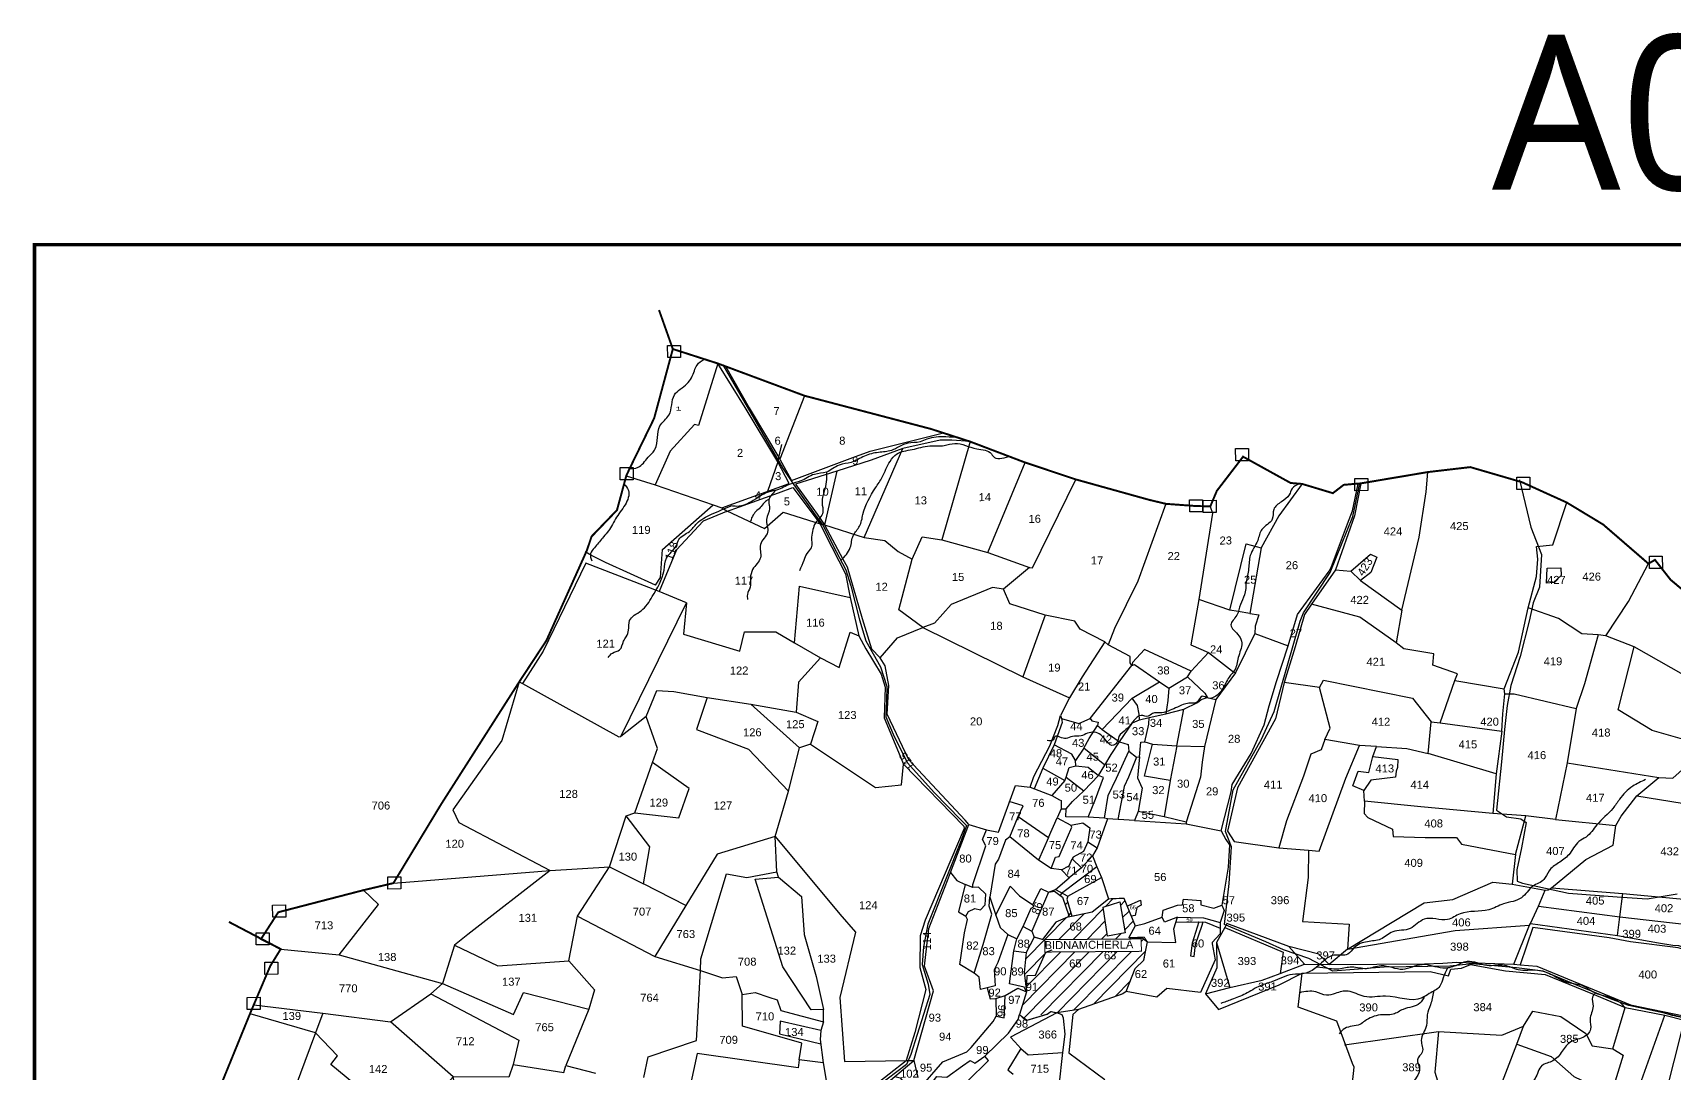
# Model space of a CAD drawing. Header units: inches. Extents: x 183472 to 190380, y 1608658 to 1615701.
# Drawn here: x 183472 to 186822, y 1613576 to 1615701 of the extents above; entities that cross this region are included whole.
import ezdxf
from ezdxf.enums import TextEntityAlignment as Align

# ---------------------------------------------------------------- set-up
doc = ezdxf.new("R2010")
doc.units = ezdxf.units.IN
doc.header["$LTSCALE"] = 15
doc.header["$MEASUREMENT"] = 0
for name, color, linetype in [('BOUNDRY', 5, 'Continuous'), ('CADAS', 1, 'Continuous'), ('PLOT', 7, 'Continuous'), ('PLOT NO', 7, 'Continuous'), ('ROADS', 1, 'Continuous'), ('STREAM', 4, 'Continuous'), ('VILLAGE BOUNDARY', 5, 'Continuous'), ('VILLAGE BOUNDRY STONE', 1, 'Continuous')]:
    doc.layers.add(name, color=color, linetype=linetype)
doc.styles.get("Standard").update_dxf_attribs({"font": 'arial.ttf'})
doc.styles.add('TMS', font='trebuc.ttf')
doc.dimstyles.get("Standard").update_dxf_attribs({"dimtxt": 0.18, "dimasz": 0.18, "dimexe": 0.18, "dimexo": 0.0625, "dimgap": 0.09, "dimtad": 0, "dimtih": 1, "dimtoh": 1, "dimdec": 4, "dimzin": 0, "dimdsep": 46, "dimtxsty": 'Standard', "dimcen": 0.09, "dimadec": 0, "dimazin": 0, "dimtfac": 1, "dimtdec": 4, "dimtofl": 0, "dimtmove": 0, "dimatfit": 3, "dimfxl": 1, "dimtolj": 1, "dimtzin": 0, "dimarcsym": 0})

msp = doc.modelspace()

# ---------------------------------------------------------------- hatches: boundary and pattern name
at = {"layer": 'PLOT'}
h = msp.add_hatch(dxfattribs=at)
h.set_pattern_fill('ANSI31', color=30, scale=163.319966, angle=0.441)
h.set_pattern_definition([(45.441, (185479.772, 1609106.315), (-14.54626, 14.32405), [])])
h.paths.add_polyline_path([(185721.7, 1613790.4), (185739.6, 1613807.5), (185746.7, 1613844.8), (185735.5, 1613853.3), (185708.9, 1613853.3), (185721.8, 1613877.5), (185698.6, 1613933.9), (185667.5, 1613932.6), (185633.9, 1613905.6), (185592.6, 1613897), (185582.4, 1613931.7), (185584.3, 1613937.6), (185559, 1613951.3), (185544.5, 1613946.3), (185557.2, 1613947.8), (185573.2, 1613936), (185586.2, 1613898.3), (185583.3, 1613894.9), (185559.6, 1613885), (185532.9, 1613849.3), (185515.7, 1613854.1), (185499.3, 1613822.7), (185495.2, 1613782), (185500, 1613742.3), (185501, 1613775.7), (185518.3, 1613776.9), (185539.7, 1613823.6), (185540.4, 1613823.8), (185537.6, 1613823.8), (185537.4, 1613849.1), (185734.2, 1613850.6), (185734.4, 1613825.3), (185540.4, 1613823.8), (185539.7, 1613823.6), (185518.3, 1613776.9), (185501, 1613775.7), (185500, 1613742.3), (185485.5, 1613696.1), (185496.7, 1613685.5), (185501.1, 1613684.7), (185536, 1613698.1), (185540, 1613696.5), (185541.8, 1613697), (185549.4, 1613702.4), (185561.5, 1613699.9), (185606.1, 1613706.8), (185696.4, 1613738.4), (185703.1, 1613743.1)])
h.paths.add_polyline_path([(185665.3, 1613856.5), (185656.6, 1613915.2), (185690.7, 1613926.4), (185701.4, 1613862.9)], flags=16)

# ---------------------------------------------------------------- linework, layer by layer
at = {"layer": 'BOUNDRY', "const_width": 4}
for points in [[(183808, 1613435.8), (183914.9, 1613697.8), (183922.5, 1613716), (183956.3, 1613795.4), (183977.6, 1613829.9), (183871.9, 1613885.3), (183977.6, 1613829.9), (183937.4, 1613850.4), (183972.7, 1613905.1), (184146.3, 1613950.1), (184207.6, 1613964.5), (184305.3, 1614126), (184464.4, 1614375.4), (184520, 1614459.9), (184602.5, 1614643.7), (184612.1, 1614672.2), (184664, 1614726.1), (184683, 1614796.2), (184689.5, 1614810.3), (184739.9, 1614913.7), (184778, 1615055), (184749.8, 1615134.6)], [(184778, 1615055), (184869.8, 1615025.5), (185046.6, 1614959.7), (185304.6, 1614891.9), (185385.1, 1614865.9), (185497.1, 1614823.3), (185600.8, 1614788.7), (185750.2, 1614747.1), (185784.6, 1614738.9), (185842.3, 1614734.7), (185875, 1614733.5), (185888.5, 1614765.5), (185942, 1614835.2), (186039.1, 1614781.5), (186062.9, 1614779.5), (186125.3, 1614760.7), (186147.4, 1614777.7), (186182.3, 1614780.7), (186319.4, 1614803.8), (186405.8, 1614813.9), (186511.3, 1614783.1), (186602.9, 1614741.5), (186677, 1614696.7), (186769.4, 1614616.8), (186782.8, 1614624.5), (186814.6, 1614584), (186844.2, 1614559.1)]]:
    msp.add_lwpolyline(points, dxfattribs=at)
at = {"layer": 'PLOT'}
for points in [[(184869.8, 1615025.5), (184830.7, 1614898.9), (184822.5, 1614901.2), (184772.5, 1614846.2), (184741.8, 1614777.4)], [(184877.7, 1614730.9), (185015.6, 1614780.7), (184992.4, 1614824.8), (184925.8, 1614935.9), (184869.8, 1615025.5)], [(184885.5, 1615019.7), (184933.9, 1614935), (184996.1, 1614830.3)], [(185046.6, 1614959.7), (184996.1, 1614830.3), (185020, 1614786.5), (185145.1, 1614833.3), (185180.6, 1614846.4), (185328, 1614883.4)], [(185385.1, 1614865.9), (185347.3, 1614868.9), (185323.4, 1614868.9), (185247.5, 1614852), (185183, 1614828.4), (185113, 1614805.5), (185028.1, 1614778.8), (185072.6, 1614718), (185087.8, 1614696.2), (185125.1, 1614625.9), (185133.7, 1614610.5), (185164.5, 1614505), (185183.4, 1614443.2), (185201.5, 1614424.4), (185236.7, 1614465.6), (185288.6, 1614486.2), (185492.6, 1614385.8), (185587.4, 1614342.5), (185569.5, 1614306.6), (185571.2, 1614300.6), (185606.8, 1614290.1), (185629.8, 1614300.7), (185714.7, 1614409), (185711.6, 1614414), (185711.3, 1614426.9), (185666.8, 1614450.9), (185660, 1614456.9), (185613.3, 1614385.4), (185587.4, 1614342.5)], [(185385.1, 1614865.9), (185327.3, 1614665.6)], [(184992.4, 1614824.8), (184971.5, 1614763.9)], [(185168.5, 1614670), (185247.5, 1614852)], [(185421.3, 1614639.4), (185497.1, 1614823.3)], [(184683, 1614796.2), (184741.8, 1614777.4), (184860.1, 1614736.6), (184877.7, 1614730.9), (184888, 1614724.8), (184965, 1614688.8), (185003.2, 1614722.2), (185078.5, 1614697.9), (185087.8, 1614696.2), (185168.5, 1614670), (185210.5, 1614663.8), (185237.9, 1614641.5), (185266.2, 1614625.9), (185287.1, 1614671.6), (185327.3, 1614665.6), (185421.3, 1614639.4), (185506.2, 1614609.2), (185511.9, 1614608.5), (185600.8, 1614788.7)], [(185113, 1614805.5), (185087.8, 1614696.2)], [(186182, 1614582.1), (186266.4, 1614522.1), (186301.4, 1614671.2), (186316, 1614763.2), (186319.4, 1614803.8)], [(184887.8, 1614723.4), (184993.5, 1614761.7), (185023, 1614772.4), (185078.5, 1614697.9), (185088.8, 1614677.2), (185130.7, 1614595.8), (185139.9, 1614547.9), (185157.4, 1614469.3), (185171.8, 1614443), (185203.1, 1614391.4), (185211.7, 1614364.3), (185209.7, 1614302.3), (185249, 1614207.1), (185371.8, 1614080.9), (185372.9, 1614075.8), (185292.8, 1613889), (185283.1, 1613857.2), (185281.9, 1613792.5), (185294.6, 1613747), (185272.2, 1613659.8), (185254.2, 1613602.6)], [(186062.9, 1614779.5), (186015.3, 1614714.7), (185979, 1614648.8), (185955.8, 1614514.9), (185974.3, 1614512.1), (185966.7, 1614489.3), (185965.8, 1614474), (185926.8, 1614394.1), (185886.5, 1614339.2), (185863.4, 1614243.5), (185858.8, 1614211.7), (185855, 1614181), (185825.8, 1614089.2), (185780.7, 1614100.2), (185727.8, 1614110.6), (185720.6, 1614092.5), (185665.6, 1614095.8), (185644, 1614036.4), (185634.9, 1614020.4), (185643.5, 1613998.1), (185653.1, 1613975.8), (185667.5, 1613932.6), (185698.6, 1613933.9), (185721.8, 1613877.5), (185741.8, 1613881.8), (185776.9, 1613895.3), (185778.9, 1613909.4), (185808.1, 1613919.3), (185818.4, 1613920.5), (185820.2, 1613931.6), (185855.6, 1613928.9), (185856, 1613920), (185882.3, 1613913.7), (185898.8, 1613919.5), (185903.4, 1613908.7), (185895.5, 1613884.2), (185895.2, 1613872.5), (185895.4, 1613860.7), (185879.2, 1613843.6), (185879, 1613840.3), (185885.1, 1613807.6), (185855.4, 1613741), (185786.7, 1613749.2), (185765.9, 1613731.6), (185703.1, 1613743.1), (185696.4, 1613738.4), (185606.1, 1613706.8), (185561.5, 1613699.9), (185467, 1613650.3), (185476.2, 1613640.5), (185488.6, 1613627.2), (185461.9, 1613583), (185472.5, 1613574.8)], [(185825.8, 1614089.2), (185825.8, 1614085.5), (185897.2, 1614071.3), (185917.6, 1614150.6), (185919.5, 1614165.7), (185958.5, 1614229.5), (185985.1, 1614287.7), (185995.1, 1614326.4), (186009.9, 1614376), (186034.2, 1614449), (186052.8, 1614512.9), (186117.9, 1614601.3), (186122.3, 1614611), (186154.9, 1614698.1), (186165.4, 1614724.7), (186176.6, 1614779.6)], [(186182.3, 1614780.7), (186169.7, 1614714.2), (186169.7, 1614714.2), (186130.5, 1614604.5), (186081.5, 1614534.3), (186067.6, 1614512.9), (186048.4, 1614446.7), (186026.1, 1614374), (186007.9, 1614299.8), (185930.5, 1614159), (185910.4, 1614070.7), (185923.6, 1614049.8), (186014.8, 1614036.7), (186075.5, 1614031.8), (186097.6, 1614029.6), (186152, 1614178.5), (186179.6, 1614245.8), (186109.1, 1614258.1), (186119.9, 1614280.9), (186097.8, 1614363.9), (186026.1, 1614374)], [(184742.8, 1614572.9), (184752.8, 1614588.5), (184757.2, 1614645.4), (184860.1, 1614736.6)], [(184887.8, 1614723.4), (184840, 1614703.4), (184785.3, 1614645.3), (184750.3, 1614560)], [(185784.6, 1614738.9), (185726.9, 1614581.3), (185679.5, 1614484.4), (185666.8, 1614450.9), (185660, 1614456.9), (185609.7, 1614482.9), (185598.8, 1614499.5), (185537.9, 1614511.6), (185465.8, 1614535.1), (185452.8, 1614564.8), (185430.2, 1614568.2), (185346, 1614533.1), (185312, 1614495.2), (185288.6, 1614486.2), (185239.4, 1614522.6), (185266.2, 1614625.9)], [(185875, 1614733.5), (185879.9, 1614720), (185851.6, 1614543.6), (185835.4, 1614450.8), (185871.5, 1614435.1), (185920.7, 1614397.4), (185926.8, 1614394.1)], [(186374.2, 1614378), (186475.2, 1614360.9), (186504.2, 1614436.4), (186524.1, 1614526.4), (186541.1, 1614590.8), (186543.9, 1614626), (186540.9, 1614651.7), (186574.4, 1614655.4), (186602.9, 1614741.5)], [(185914.9, 1614521.7), (185948, 1614657.5), (185979, 1614648.8)], [(184742.8, 1614572.9), (184640.5, 1614618.9), (184612.3, 1614633.2), (184599.1, 1614640.7)], [(186130.5, 1614604.5), (186162.1, 1614601.7), (186202.4, 1614636), (186214.9, 1614630.2), (186202.7, 1614598.6), (186182, 1614582.1), (186162.1, 1614601.7)], [(184464.4, 1614375.4), (184471.1, 1614371.8), (184667.8, 1614262.9), (184671.9, 1614264.2), (184806.1, 1614536.7), (184750.3, 1614560), (184600.6, 1614617.9), (184513, 1614438.1), (184471.1, 1614371.8)], [(185506.2, 1614609.2), (185452.8, 1614564.8)], [(186682.4, 1614469.5), (186728.5, 1614539.6), (186769.4, 1614616.8)], [(185026.6, 1614454.8), (185036.4, 1614570.7), (185139.9, 1614547.9)], [(184806.1, 1614536.7), (184800.1, 1614472.6), (184915, 1614437.8), (184924, 1614477.7), (184988.4, 1614477.7), (185026.6, 1614454.8), (185079.5, 1614424.3), (185117.4, 1614404.9), (185139.9, 1614476.9), (185157.4, 1614469.3)], [(185955.8, 1614514.9), (185932.1, 1614519.3), (185914.9, 1614521.7), (185851.6, 1614543.6)], [(186097.8, 1614363.9), (186106.1, 1614378.9), (186288.1, 1614342.3), (186325.9, 1614293.7), (186344, 1614292.1), (186374.2, 1614378), (186379.6, 1614391.9), (186329.2, 1614409.5), (186331.7, 1614432.6), (186269.9, 1614442.6), (186254.2, 1614454.9), (186180.6, 1614507.4), (186081.5, 1614534.3)], [(186266.4, 1614522.1), (186254.2, 1614454.9)], [(186971.7, 1614315.5), (186740.5, 1614447), (186682.4, 1614469.5), (186667.1, 1614471.3), (186633.6, 1614473.5), (186586, 1614504.8), (186524.1, 1614526.4)], [(185537.9, 1614511.6), (185492.6, 1614385.8)], [(185965.8, 1614474), (186034.2, 1614449)], [(186667.1, 1614471.3), (186638.7, 1614371.6), (186622, 1614321.2), (186603.6, 1614210.3), (186579.7, 1614094.7), (186518.9, 1614101.7), (186451.6, 1614106.4), (186305.1, 1614120.3), (186190.2, 1614131.8), (186188.5, 1614153.5), (186166.2, 1614163.1), (186177, 1614192.9), (186199, 1614190.7), (186207, 1614223.3), (186258.2, 1614216.8), (186257, 1614200.7), (186254.4, 1614193.1), (186253.3, 1614181.2), (186202.5, 1614174.9), (186188.5, 1614153.5)], [(185079.5, 1614424.3), (185034.6, 1614374.6), (185029.5, 1614313.5)], [(185269.8, 1613602.7), (185309.8, 1613744.4), (185291.6, 1613794.9), (185300.6, 1613871.9), (185338.4, 1613970), (185345.1, 1613985.9), (185382.2, 1614084), (185374.6, 1614092.9), (185259.5, 1614216.3), (185215.6, 1614309.5), (185219.1, 1614368), (185211.3, 1614408), (185201.5, 1614424.4)], [(185871.5, 1614435.1), (185836, 1614397.3), (185740.8, 1614441.7), (185716.3, 1614415.3), (185714.7, 1614409), (185720.5, 1614410.7), (185771.1, 1614375.3), (185790.5, 1614362.4), (185828.9, 1614385.5), (185836, 1614397.3)], [(186891.4, 1614243.7), (186777.1, 1614276.3), (186707.4, 1614318.4), (186740.5, 1614447)], [(184464.4, 1614375.4), (184428.9, 1614255.4), (184328.9, 1614114.4), (184341.5, 1614088), (184527.4, 1613990.6), (184359.8, 1613859.4), (184332.3, 1613837.9), (184308.1, 1613759.8)], [(184723.8, 1614304.7), (184745.5, 1614357.6), (184780.3, 1614355.7), (184847.9, 1614343.5), (184937.2, 1614329.8), (185029.5, 1614313.5), (185074.2, 1614294.8), (185059.3, 1614247.9), (185192, 1614159.9), (185244.6, 1614164.9), (185249, 1614207.1)], [(185654.1, 1614277.9), (185715.3, 1614342.2), (185771.1, 1614375.3)], [(185790.5, 1614362.4), (185788.2, 1614337.5), (185784.6, 1614310.4)], [(185828.9, 1614385.5), (185863.9, 1614352.3), (185868.8, 1614344.1)], [(186344, 1614292.1), (186470.2, 1614274.5), (186472.2, 1614310), (186476.5, 1614351.3), (186475.2, 1614360.9)], [(184847.9, 1614343.5), (184826.5, 1614278), (184932.5, 1614238.1), (185014.3, 1614152), (185036.5, 1614241)], [(185059.3, 1614247.9), (185036.5, 1614241), (184937.2, 1614329.8)], [(185570.9, 1614116.5), (185580.9, 1614115.9), (185594, 1614131.2), (185617.2, 1614152.9), (185647.1, 1614184.3), (185659.7, 1614205.6), (185672.7, 1614227.1), (185689.5, 1614253.2), (185716.6, 1614292), (185730.3, 1614298.2), (185750.2, 1614302.7), (185784.6, 1614310.4), (185821.2, 1614319.8), (185849.1, 1614333.6), (185856.7, 1614339.5), (185868.8, 1614343.7), (185886.5, 1614339.2)], [(185730.3, 1614298.2), (185730.2, 1614309.3), (185726.2, 1614327.2), (185715.3, 1614342.2)], [(185806.7, 1614244.5), (185821.2, 1614319.8)], [(185868.8, 1614344.1), (185868.8, 1614343.7), (185868.8, 1614343.7)], [(186476.5, 1614351.3), (186495.4, 1614351.2), (186622, 1614321.2)], [(184207.6, 1613964.5), (184527.4, 1613990.6), (184648.5, 1613997.6), (184682.9, 1614101.9), (184700.7, 1614108), (184790.3, 1614097.6), (184811.5, 1614158), (184736.8, 1614210.6), (184746.8, 1614239.1), (184723.8, 1614304.7), (184671.9, 1614264.2)], [(185507.2, 1614160.4), (185514.6, 1614182.5), (185547.6, 1614244.7), (185563.7, 1614286.5), (185569.5, 1614306.6)], [(185571.2, 1614300.6), (185572.5, 1614292.7), (185556.6, 1614246.9), (185533.6, 1614199), (185515.3, 1614157.3)], [(185616.9, 1614240.1), (185627.9, 1614259.5), (185644.8, 1614286.4)], [(185629.8, 1614300.7), (185633.1, 1614295.9), (185646.5, 1614293.1), (185644.8, 1614286.4), (185654.1, 1614277.9), (185689.5, 1614253.2)], [(185689.5, 1614253.2), (185707.4, 1614247.4), (185708.7, 1614233.7), (185724.7, 1614221.6), (185730.5, 1614222.4), (185733.6, 1614252.4), (185741.2, 1614252.7), (185749.3, 1614289.1), (185750.2, 1614302.7)], [(186214.6, 1614243.7), (186276.4, 1614239.1), (186320.1, 1614228.9), (186325.9, 1614293.7)], [(186571.6, 1613955.2), (186716.9, 1613943.6), (186885.1, 1613928), (186966.8, 1613926.3), (187014.6, 1613918), (187046.9, 1614048.8), (187051.2, 1614065.7), (187083.2, 1614203.9), (187102.4, 1614281.5), (187109.1, 1614294.5)], [(186109.1, 1614258.1), (186101.4, 1614236.6), (186080.4, 1614227.9), (186065.4, 1614182.9), (186030.7, 1614091.6), (186014.8, 1614036.7)], [(186470.2, 1614274.5), (186458.7, 1614187.5), (186451.6, 1614106.4)], [(185533.6, 1614199), (185578.3, 1614174), (185581.1, 1614180.9), (185586.7, 1614200.9), (185600.3, 1614204.1), (185600.1, 1614214.7), (185592.7, 1614228.1), (185556.6, 1614246.9)], [(185659.7, 1614205.6), (185616.9, 1614240.1), (185600.1, 1614214.7)], [(185658.8, 1614097.1), (185666.8, 1614143.3), (185683.7, 1614178.5), (185708.7, 1614233.7)], [(185724.7, 1614221.6), (185708.1, 1614180.6), (185699.1, 1614162), (185686.4, 1614094.7)], [(185730.5, 1614222.4), (185726.5, 1614179.6), (185736.2, 1614158.7), (185727.8, 1614110.6)], [(185793.5, 1614174), (185740.9, 1614182.7), (185757, 1614248.4)], [(185741.2, 1614252.7), (185757, 1614248.4), (185806.7, 1614244.5), (185863.4, 1614243.5)], [(185806.7, 1614244.5), (185793.5, 1614174), (185780.7, 1614100.2)], [(186075.5, 1614031.8), (186074.8, 1613976.3), (186063.2, 1613885.9), (186158.5, 1613880.6), (186155.4, 1613829.4), (186246.5, 1613884.7), (186311.9, 1613924), (186370.4, 1613931.2), (186452, 1613966.5), (186491.3, 1613962.2), (186558.4, 1613950.2), (186564.8, 1613950.6), (186571.6, 1613955.2), (186641.7, 1614013.1), (186697.3, 1614041.7), (186703.1, 1614082.4), (186714.1, 1614101.1), (186745.5, 1614142.5), (186790.5, 1614180.3), (186819.2, 1614179.1), (186891.4, 1614243.7)], [(186207, 1614223.3), (186214.6, 1614243.7), (186179.6, 1614245.8)], [(186458.7, 1614187.5), (186320.1, 1614228.9)], [(184700.7, 1614108), (184736.8, 1614210.6)], [(185600.3, 1614204.1), (185625.7, 1614201.4), (185647.1, 1614184.3)], [(186603.6, 1614210.3), (186790.5, 1614180.3)], [(185382.2, 1614084), (185418, 1614073.4), (185442.8, 1614068.6), (185477.3, 1614163.9), (185507.2, 1614160.4), (185551.3, 1614143.7), (185567.4, 1614134.5), (185570.5, 1614132.9), (185570.9, 1614116.5), (185562.8, 1614098.1), (185590.2, 1614083), (185615.2, 1614087.6), (185629.5, 1614077.4), (185625.1, 1614048.6), (185644, 1614036.4)], [(185578.3, 1614174), (185551.3, 1614143.7)], [(185581.1, 1614180.9), (185617.2, 1614152.9)], [(185625.9, 1614099.1), (185640.7, 1614135.7), (185657.1, 1614180.1), (185647.1, 1614184.3)], [(184583.4, 1613896.9), (184741, 1613814.8), (184834.8, 1613786.4), (184834.8, 1613786.4), (184835, 1613810), (184887.4, 1613983.3), (184929.1, 1613975.8), (184990.1, 1613987.6), (184986.6, 1614059.8), (185014.3, 1614152)], [(185571.6, 1613991.9), (185550.1, 1613994.3), (185524.3, 1614011.7), (185465.6, 1614059.1), (185482.8, 1614100.3), (185493.3, 1614122.3), (185464.4, 1614131.3)], [(186190.2, 1614131.8), (186189.2, 1614106.6), (186197, 1614098.5), (186247, 1614074.5), (186248.1, 1614059.8), (186313.6, 1614057.4), (186377.4, 1614057.5), (186387.8, 1614044.4), (186498.3, 1614023.3), (186518.9, 1614101.7)], [(186745.5, 1614142.5), (186931.1, 1614112.5), (186922.3, 1614057.9), (186999.2, 1614051.5), (186966.8, 1613926.3)], [(184332.3, 1613837.9), (184420.9, 1613796), (184565.4, 1613806), (184583.4, 1613896.9), (184648.5, 1613997.6), (184717.8, 1613963.3), (184730.9, 1614038.4), (184682.9, 1614101.9)], [(185482.8, 1614100.3), (185544.7, 1614057.8), (185562.8, 1614098.1)], [(185665.6, 1614095.8), (185658.8, 1614097.1), (185625.9, 1614099.1), (185580.5, 1614099.6), (185580.9, 1614115.9)], [(185720.6, 1614092.5), (185825.8, 1614085.5)], [(186579.7, 1614094.7), (186703.1, 1614082.4)], [(184986.6, 1614059.8), (184868.4, 1614023.7), (184804.7, 1613919.1), (184717.8, 1613963.3)], [(184986.6, 1614059.8), (185118.7, 1613901.2), (185150.9, 1613864.4), (185118.8, 1613730.7), (185128.2, 1613600), (185254.2, 1613602.6)], [(185390.4, 1613955.6), (185390.1, 1613961.4), (185417.1, 1614040.7), (185410.2, 1614053.5), (185418, 1614073.4)], [(185465.6, 1614059.1), (185457.1, 1614052), (185443.1, 1614013.6), (185435.8, 1614003.1), (185424.8, 1613935.9), (185437.4, 1613899.4), (185466.4, 1613958.2), (185485.5, 1613938.6), (185512.7, 1613920.5), (185529.2, 1613953.8), (185544.5, 1613946.3), (185510.9, 1613866.6), (185515.7, 1613854.1), (185499.3, 1613822.7), (185495.2, 1613782), (185500, 1613742.3), (185495.4, 1613752.3), (185465.4, 1613759.1), (185474.2, 1613826.3), (185499.3, 1613822.7)], [(185544.7, 1614057.8), (185524.3, 1614011.7)], [(185550.1, 1613994.3), (185559.2, 1614017.6), (185566.3, 1614018.7), (185574.7, 1614038), (185583.8, 1614058.7), (185592.6, 1614079), (185590.2, 1614083)], [(185897.2, 1614071.3), (185906.6, 1614053.8), (185914.2, 1614042.6), (185911.5, 1613996.8), (185898.8, 1613919.5)], [(185625.1, 1614048.6), (185616.2, 1614029.1), (185595.4, 1614017.2), (185593, 1614014.1), (185612, 1613995.5), (185634.9, 1614020.4)], [(186498.3, 1614023.3), (186491.3, 1613962.2)], [(185085.7, 1613681.2), (185085.3, 1613706.7), (185060.3, 1613706), (185002.4, 1613793.7), (184946, 1613972.4), (184993.8, 1613976.7), (184990.1, 1613987.6)], [(185345.1, 1613985.9), (185357.5, 1613969.7), (185374.5, 1613961.7), (185361, 1613905.6), (185376.3, 1613897.4), (185381.6, 1613906.3), (185394.6, 1613912.9), (185406.3, 1613909.7), (185415.7, 1613920.2), (185416.8, 1613942.1), (185401.7, 1613956.1), (185390.4, 1613955.6), (185374.5, 1613961.7)], [(185643.5, 1613998.1), (185571.4, 1613943.2)], [(185612, 1613995.5), (185587, 1613975.1), (185571.6, 1613991.9), (185586.7, 1614000), (185593, 1614014.1)], [(184993.8, 1613976.7), (185040.9, 1613937.2), (185046.1, 1613859.8), (185070.5, 1613773.9), (185085.3, 1613706.7)], [(185544.5, 1613946.3), (185559, 1613951.3), (185587, 1613975.1)], [(185559, 1613951.3), (185584.3, 1613937.6), (185653.1, 1613975.8)], [(184096.6, 1613818.4), (184177, 1613920.9), (184146.3, 1613950.1)], [(184804.7, 1613919.1), (184741, 1613814.8)], [(185392.8, 1613780.9), (185411.2, 1613839), (185429.2, 1613900.9), (185423.6, 1613917.2), (185424.8, 1613935.9)], [(185493, 1613876.1), (185509.6, 1613913.5), (185515.9, 1613916.5), (185512.7, 1613920.5)], [(185544.5, 1613946.3), (185557.2, 1613947.8), (185573.2, 1613936), (185586.2, 1613898.3), (185583.3, 1613894.9), (185559.6, 1613885), (185532.9, 1613849.3), (185515.7, 1613854.1)], [(185584.3, 1613937.6), (185582.4, 1613931.7), (185592.6, 1613897), (185633.9, 1613905.6), (185667.5, 1613932.6)], [(185656.6, 1613915.2), (185690.7, 1613926.4), (185701.4, 1613862.9), (185665.3, 1613856.5), (185656.6, 1613915.2)], [(185704.8, 1613917.5), (185732.3, 1613929.9), (185734, 1613919.7), (185725.4, 1613914.7), (185721.8, 1613898.6), (185713.7, 1613897.3)], [(186494.5, 1613798.9), (186526.4, 1613878.7), (186529, 1613882.4), (186545, 1613917.6), (186558.4, 1613950.2)], [(187621.3, 1613666.3), (187493, 1613703.9), (187422.2, 1613726.5), (187472.7, 1613945.6), (187387.6, 1613924.1), (187274.2, 1613923), (187139.6, 1613923.9), (187015.2, 1613909.2), (186931.8, 1613918.2), (186892.9, 1613915), (186863.3, 1613822.8), (186829.8, 1613832.6), (186732.8, 1613844.8), (186689.3, 1613852.6), (186533.4, 1613874.2), (186507.6, 1613798)], [(186529, 1613882.4), (186706.2, 1613857.6), (186710.9, 1613895.5), (186716.9, 1613943.6)], [(186545, 1613917.6), (186710.9, 1613895.5), (186872.5, 1613877.4), (186885.1, 1613928)], [(185461.8, 1613859.5), (185441.4, 1613802.8), (185434.2, 1613787.3), (185436.3, 1613754.6), (185405.9, 1613747.1), (185403.2, 1613772.4), (185392.8, 1613780.9), (185364.1, 1613798.7), (185373.5, 1613863), (185379.5, 1613890.2), (185376.3, 1613897.4)], [(185437.4, 1613899.4), (185446.4, 1613873.7), (185461.8, 1613859.5), (185480.5, 1613851)], [(185721.8, 1613877.5), (185708.9, 1613853.3), (185735.5, 1613853.3), (185746.7, 1613844.8), (185804.7, 1613843.1), (185801, 1613871.1), (185808.1, 1613894.7), (185781.6, 1613885), (185776.9, 1613895.3)], [(185805.4, 1613884.9), (185851.6, 1613885.2), (185865, 1613884.5), (185895.2, 1613872.5)], [(185808.1, 1613894.7), (185860.9, 1613893.8), (185895.5, 1613884.2)], [(185851.6, 1613885.2), (185838.4, 1613841.6), (185835, 1613816), (185841.9, 1613814.7), (185845.2, 1613839.5), (185858.4, 1613878.5), (185860.8, 1613886.2)], [(185474.2, 1613826.3), (185480.5, 1613851), (185493, 1613876.1), (185510.9, 1613866.6)], [(186155.4, 1613829.4), (186117.8, 1613798.6), (186096.5, 1613819.8), (186035.5, 1613834.8), (185908.6, 1613882), (185904.9, 1613873.8), (185887.7, 1613843), (185888.6, 1613791.5), (185865.5, 1613738.8), (185891.7, 1613706.6), (186015.4, 1613756.7), (186062.6, 1613781)], [(185904.9, 1613873.8), (186023.9, 1613823.5), (186017.8, 1613780)], [(186155.4, 1613829.4), (186374.6, 1613867.8), (186526.4, 1613878.7)], [(186706.2, 1613857.6), (186789.9, 1613842.5), (186819.4, 1613838), (186830.9, 1613837.2), (186859.1, 1613828.6)], [(183977.6, 1613829.9), (184096.6, 1613818.4), (184308.1, 1613759.8), (184452.5, 1613696.3), (184473, 1613741), (184606.8, 1613707), (184559.8, 1613591.9), (184620.4, 1613576.4)], [(185500, 1613742.3), (185501, 1613775.7), (185518.3, 1613776.9), (185539.7, 1613823.6), (185552.1, 1613828.1)], [(185703.1, 1613743.1), (185721.7, 1613790.4), (185739.6, 1613807.5), (185746.7, 1613844.8)], [(185887.7, 1613843), (185915.1, 1613751.2)], [(186067.4, 1613799.4), (186035.5, 1613834.8)], [(184565.4, 1613806), (184618.2, 1613746.9), (184606.8, 1613707)], [(184718.7, 1613567.9), (184727.9, 1613609.7), (184826.6, 1613643.5), (184834.8, 1613786.4), (184879.1, 1613771.1), (184907.3, 1613773.6), (184919.8, 1613737.3), (184945.8, 1613741.2), (184973.7, 1613731.4), (184991.2, 1613726.3), (184998.5, 1613704.5), (185085.7, 1613681.2), (185080.3, 1613663.7), (185078.9, 1613645.2), (185085.2, 1613597.4), (185092.6, 1613553.6)], [(185865.5, 1613738.8), (185915.1, 1613751.2), (185980.7, 1613766.6), (186017.8, 1613780), (186067.4, 1613799.4), (186117.8, 1613798.6), (186312.4, 1613799.8), (186350.1, 1613800.9), (186378.2, 1613803.2), (186494.5, 1613798.9), (186507.6, 1613798), (186541.3, 1613795.2), (186732.8, 1613716.2), (186841.9, 1613693.8)], [(186163.1, 1613537.9), (186168.5, 1613588.8), (186165.4, 1613596.3), (186133.3, 1613682.9), (186133.3, 1613682.9), (186054.6, 1613711.4), (186062.6, 1613781), (186323.6, 1613784.1), (186361.5, 1613775.1), (186365.8, 1613788.9), (186387.8, 1613791.2), (186405.9, 1613798.6), (186478, 1613785.5), (186558.4, 1613777.8), (186655.5, 1613738.3), (186722.2, 1613710.7), (186803, 1613695), (186843.1, 1613684.9)], [(183922.5, 1613716), (184063.4, 1613699), (184201.7, 1613681.6), (184284.2, 1613738.7), (184308.1, 1613759.8)], [(185419.4, 1613750.6), (185425.8, 1613728), (185437.3, 1613729.1), (185438, 1613692.8)], [(184284.2, 1613738.7), (184463.6, 1613644), (184451.9, 1613594), (184555.4, 1613578.2), (184559.8, 1613591.9)], [(185085.2, 1613597.4), (185036.1, 1613603.6), (185041.3, 1613637.7), (184920.2, 1613672.3), (184919.8, 1613737.3)], [(185279.2, 1613542.7), (185329.3, 1613599.5), (185377.8, 1613620.3), (185387.3, 1613629.2), (185431.8, 1613682.1), (185438, 1613692.8), (185454.1, 1613689.2), (185456.1, 1613735), (185482, 1613750.1), (185500, 1613742.3), (185485.5, 1613696.1), (185496.7, 1613685.5), (185501.1, 1613684.7), (185541.8, 1613697), (185549.4, 1613702.4), (185561.5, 1613699.9)], [(184063.4, 1613699), (184048.8, 1613659.2), (183954.6, 1613406.2), (183808, 1613435.8)], [(183954.6, 1613406.2), (183982, 1613400.5), (184128, 1613347.9), (184309.4, 1613339.7), (184445.2, 1613319.7), (184525, 1613311.6), (184607.3, 1613321.5), (184712.2, 1613315.4), (184680.3, 1613347), (184608.5, 1613381.6), (184477.5, 1613453.8), (184373.5, 1613504.1), (184338.2, 1613527), (184329.4, 1613568.8), (184252.9, 1613482.2), (184208.9, 1613487.2), (184080.1, 1613593.9), (184093.6, 1613611.6), (184048.8, 1613659.2), (183914.9, 1613697.8)], [(185230.9, 1613569.5), (185242.3, 1613566.9), (185250.8, 1613555.1), (185269.1, 1613534.9), (185278.9, 1613520.2), (185298.6, 1613496.7), (185300, 1613494.3), (185308.6, 1613500.3), (185379.2, 1613560), (185422.1, 1613602.2), (185415, 1613611.1), (185463.3, 1613658.3), (185482.6, 1613685.8), (185485.5, 1613696.1)], [(185508.2, 1613553), (185566.9, 1613550.8), (185574.2, 1613618.4), (185578.8, 1613655.9), (185575.4, 1613688.6), (185572.7, 1613695.4), (185561.5, 1613699.9)], [(185606.1, 1613706.8), (185594.6, 1613696), (185586.5, 1613618), (185659.6, 1613563.4)], [(186462.9, 1613536.4), (186500.8, 1613635.7), (186514.1, 1613672.7), (186533.4, 1613703), (186590.7, 1613692), (186641.6, 1613657.3), (186654.7, 1613632.3), (186696.6, 1613626.4), (186718, 1613613), (186701.6, 1613560)], [(186600.3, 1612871.3), (186606.5, 1612925.6), (186657.6, 1613058.3), (186713, 1613194.2), (186741.7, 1613285.1), (186809.5, 1613552.9), (186821.9, 1613600.9), (186843.1, 1613684.9)], [(186696.6, 1613626.4), (186722.2, 1613710.7)], [(186738, 1613513.7), (186803, 1613695)], [(184451.9, 1613594), (184443.3, 1613568.6), (184329.4, 1613568.8), (184201.7, 1613681.6)], [(185080.3, 1613663.7), (184997.2, 1613682.5), (184995.6, 1613656.6), (185080.2, 1613636.1)], [(186149.2, 1613634.5), (186341, 1613661.3), (186470.1, 1613653.8), (186514.1, 1613672.7)], [(186341, 1613661.3), (186333.2, 1613578.8), (186339, 1613560.8), (186312.5, 1613514.1), (186300.5, 1613514.8), (186287.8, 1613492.9)], [(185036.1, 1613603.6), (185033.5, 1613587.6), (184827.8, 1613616.9), (184807.1, 1613522.4)], [(185488.6, 1613627.2), (185503.6, 1613613.7), (185574.2, 1613618.4)], [(186500.8, 1613635.7), (186570.6, 1613610.5), (186617.5, 1613569.4), (186681.4, 1613538.8)], [(184607.3, 1613321.5), (184614.2, 1613306.3), (184600.4, 1613242.4), (184625.8, 1613184.4), (184759.6, 1613261.3), (184838.1, 1613272), (184920.5, 1613285.9), (184962.8, 1613296), (185007.8, 1613336.7), (185025.5, 1613355.7), (185063.9, 1613397.5), (185143.1, 1613476.6), (185194.9, 1613539.4), (185230.9, 1613569.5), (185269.8, 1613602.7)], [(185185.2, 1613547.9), (185254.2, 1613602.6), (185269.8, 1613602.7), (185278.3, 1613567.5)], [(185287.3, 1613531.6), (185317.2, 1613569.9), (185337.5, 1613568.1), (185369.5, 1613591.2), (185384.9, 1613602.5), (185394.7, 1613597.1), (185415, 1613611.1)]]:
    msp.add_lwpolyline(points, dxfattribs=at)
at = {"layer": 'PLOT', "color": 30, "const_width": 2.04}
msp.add_lwpolyline([(185501.1, 1613684.7), (185485.5, 1613696.1), (185500, 1613742.3), (185495.2, 1613782), (185499.3, 1613822.7), (185515.7, 1613854.1), (185532.9, 1613849.3), (185559.6, 1613885), (185583.3, 1613894.9), (185592.6, 1613897), (185633.9, 1613905.6), (185667.5, 1613932.6), (185698.6, 1613933.9), (185721.8, 1613877.5), (185708.9, 1613853.3), (185740.2, 1613854.3), (185746.7, 1613844.8), (185739.6, 1613807.5), (185721.7, 1613790.4), (185703.1, 1613743.1), (185696.4, 1613738.4), (185606.1, 1613706.8), (185561.5, 1613699.9), (185549.4, 1613702.4), (185541.8, 1613697), (185501.1, 1613684.7), (185485.5, 1613696.1), (185500, 1613742.3)], dxfattribs=at)
msp.add_lwpolyline([(185537.4, 1613849.1), (185734.2, 1613850.6), (185734.4, 1613825.3), (185537.6, 1613823.8)], close=True, dxfattribs=at)
at = {"layer": 'PLOT NO'}
msp.add_lwpolyline([(186562.4, 1614607.7), (186590.7, 1614608.2), (186591.6, 1614592.3), (186575.6, 1614578.3), (186561.3, 1614577), (186562.4, 1614607.7), (186562.4, 1614607.7)], dxfattribs=at)
at = {"layer": 'ROADS'}
for points in [[(184880.1, 1615022.6), (185001.8, 1614812.7), (185024.7, 1614777.7), (185071.8, 1614711.7), (185085, 1614694.8), (185104.3, 1614654.3), (185131.3, 1614604.3), (185141.2, 1614571.6), (185159.2, 1614502.3), (185172.1, 1614459.5), (185202.1, 1614405.8), (185215, 1614365.9), (185214, 1614337.5), (185212.8, 1614304.2), (185230.1, 1614264.1), (185257.3, 1614210.1), (185311.5, 1614149.7), (185365.6, 1614093.8), (185377.6, 1614082.3), (185366.7, 1614051.5), (185336.1, 1613974.8), (185298.4, 1613880.7), (185289.4, 1613834.4), (185287.2, 1613798.1), (185299.1, 1613758.4), (185302.3, 1613736.9), (185263.9, 1613614.4), (185255.1, 1613594.5), (185196, 1613549.2)], [(186874.5, 1613682), (186802.5, 1613698.9), (186729.6, 1613714.5), (186695.4, 1613726.9), (186621, 1613757), (186554.6, 1613784.8), (186500.3, 1613791.8), (186409.7, 1613799.8), (186363.8, 1613794.7), (186230.2, 1613792.7), (186125.5, 1613784.6), (186076, 1613810.5), (186024.2, 1613828.4), (185988.3, 1613844.5), (185904.1, 1613880.1), (185913.5, 1613964.1), (185918.6, 1614038.3), (185905.8, 1614070), (185922.1, 1614155), (185979.7, 1614258.2), (186005.7, 1614314.9), (186058.5, 1614499.7), (186065.1, 1614516.2), (186119.5, 1614598.9), (186166.2, 1614712.8), (186180.2, 1614781.1)], [(186506.2, 1614788.2), (186529.4, 1614691.1), (186550.9, 1614635.3), (186546.8, 1614568.5), (186533.9, 1614536.6), (186525.7, 1614499.4), (186507.6, 1614427), (186488.5, 1614368.2), (186481.2, 1614327.5), (186475.7, 1614277.9), (186469.5, 1614211.9), (186459.1, 1614113.3), (186479.4, 1614100), (186509.3, 1614095.6), (186520.1, 1614088.3), (186510.6, 1614036.7), (186501, 1613991.6), (186501.8, 1613968.8), (186512.4, 1613964.4), (186606.1, 1613944.1), (186705.8, 1613936.3), (186767.1, 1613932.5), (186827.8, 1613942.7)], [(185437.3, 1613729.1), (185456.1, 1613735)]]:
    msp.add_lwpolyline(points, dxfattribs=at)
at = {"layer": 'STREAM'}
for points in [[(184687.2, 1614810.8), (184707.1, 1614813.5), (184727.7, 1614833.9), (184742.2, 1614850.9), (184751.5, 1614898), (184770.1, 1614920), (184781.3, 1614961.6), (184806.9, 1614983.8), (184822.1, 1615010.8), (184827.4, 1615022.3), (184841.9, 1615034.4)], [(185362.2, 1614873.9), (185335.3, 1614875.6), (185296.7, 1614871), (185282.6, 1614865.4), (185257.7, 1614862.7), (185224.3, 1614848), (185197.6, 1614843.9), (185169.5, 1614836.5), (185142, 1614823.6), (185117.6, 1614818), (185091.7, 1614803.8), (185067, 1614799.1), (185039, 1614785.6), (185017.3, 1614779), (184989.9, 1614767.1), (184974.4, 1614763.3), (184946.9, 1614748.7), (184908, 1614733.8), (184897.1, 1614734.7)], [(185121.5, 1614623.6), (185140.1, 1614649.5), (185146.5, 1614674.7), (185159.3, 1614693.4), (185166.1, 1614717.4), (185191.8, 1614771.5), (185205.5, 1614793.6), (185221.4, 1614825.7), (185234.8, 1614840.5), (185266.4, 1614849.8), (185302.3, 1614857.4), (185331.9, 1614858.1), (185353.4, 1614862.3), (185398.4, 1614851.1), (185428.3, 1614841.2), (185431.7, 1614836.1), (185463.9, 1614835.9)], [(185091.5, 1614802.9), (185091.4, 1614788.6), (185088.2, 1614769.2), (185082.6, 1614741.3), (185084.2, 1614721.9), (185078.4, 1614710.1), (185068.9, 1614699.9), (185064.1, 1614686.6), (185061.2, 1614670.9), (185060.4, 1614649.3), (185051.6, 1614637.8), (185045.1, 1614623.5), (185036.6, 1614602.4)], [(184677.3, 1614780.1), (184687.3, 1614766.2), (184680.6, 1614737.1), (184660.8, 1614708), (184653, 1614693), (184634.2, 1614668.9), (184617.9, 1614649.3), (184610.1, 1614637.3), (184612.5, 1614622.4)], [(184987.8, 1614766.2), (184973.7, 1614743.2), (184975.4, 1614729.5), (184969.1, 1614707.1), (184971.4, 1614681.1), (184956.8, 1614656.1), (184957, 1614628.9), (184940.9, 1614604.9), (184936.5, 1614587.1), (184935.6, 1614568.5), (184930.2, 1614553.9), (184930.7, 1614543.4)], [(186057.1, 1614779.9), (186042, 1614770), (186036.4, 1614757.3), (186020.4, 1614743.2), (186004.7, 1614727.4), (186001.6, 1614707.6), (185980.3, 1614686.8), (185971.9, 1614664.3), (185956.8, 1614633.7), (185953.3, 1614606.6), (185948.6, 1614579.1), (185944.9, 1614553.2), (185936.5, 1614533.2), (185929.1, 1614511.5), (185917.1, 1614491.6), (185933.5, 1614469.5), (185939.3, 1614454.9), (185932, 1614425.1), (185924.8, 1614399.3), (185913.8, 1614385.3), (185900.3, 1614361.3), (185883.9, 1614344.9), (185870.7, 1614342), (185858.8, 1614346), (185847.3, 1614333.8), (185831.6, 1614331.9), (185808.1, 1614323.7), (185793, 1614317.7), (185776, 1614312.1), (185757, 1614310.7), (185748.1, 1614305.1), (185734.2, 1614306.9), (185719.3, 1614296.6), (185703, 1614278), (185688.7, 1614263.8), (185684.6, 1614251.5), (185677.7, 1614245.9), (185651.7, 1614267.2), (185624.5, 1614270.5), (185611.2, 1614265.1), (185593.8, 1614264), (185580.7, 1614259.9), (185567.9, 1614262.7), (185558.2, 1614263.7), (185554.7, 1614257.2), (185541.9, 1614255.4)], [(184645.8, 1614425.4), (184654.7, 1614434.2), (184669.4, 1614440.8), (184677.6, 1614458.3), (184682.8, 1614467.6), (184687.8, 1614480.8), (184689.7, 1614500.4), (184713.1, 1614520.5), (184736, 1614549.5), (184760, 1614603.6), (184765.1, 1614628.3), (184785.4, 1614653.8), (184790.4, 1614666.1), (184812, 1614682.7), (184827.1, 1614699), (184856.9, 1614717.6), (184897.1, 1614734.7)], [(184974.3, 1614748.1), (184967.4, 1614744), (184958.1, 1614733.3), (184942.1, 1614716.5), (184936.4, 1614703)], [(188683.9, 1614175), (188672.9, 1614179.8), (188663.6, 1614194.7), (188654.1, 1614204.9), (188648.3, 1614190.2), (188618.3, 1614179.2), (188589.5, 1614186.2), (188581.1, 1614196.4), (188540.4, 1614202.2), (188509.5, 1614190), (188499.9, 1614171.8), (188490.4, 1614155.9), (188473.7, 1614144), (188458.6, 1614120.1), (188424.4, 1614083.1), (188414.6, 1614075.3), (188427.2, 1614053.5), (188414.9, 1614032.3), (188368.5, 1614024.2), (188344.1, 1614021.5), (188318.8, 1614009.3), (188295.3, 1613988.9), (188272.5, 1613989.1), (188256.9, 1614013.1), (188201.5, 1614030.3), (188176.5, 1614038.2), (188140.4, 1614035.8), (188110.4, 1614034.3), (188084.5, 1614049.1), (188040.6, 1614053.5), (188011.4, 1614054.6), (187982, 1614065.1), (187965.7, 1614064.1), (187943.9, 1614049.8), (187923.6, 1614001.9), (187915.1, 1613977.7), (187898.8, 1613967.2), (187883.1, 1613946.5), (187852.3, 1613925.6), (187833, 1613915.6), (187807.7, 1613916.7), (187781.9, 1613912.6), (187760.8, 1613917.6), (187725.2, 1613907.5), (187710.2, 1613898.8), (187669.4, 1613898.9), (187645.4, 1613883.2), (187590.3, 1613894.4), (187568, 1613897.2), (187543.4, 1613908.7), (187489.3, 1613922.9), (187472, 1613937.8), (187448.5, 1613926.4), (187438.2, 1613922.1), (187414.6, 1613913.7), (187384.6, 1613902.7), (187357.2, 1613892.7), (187320.8, 1613875.6), (187310.5, 1613864.8), (187281.5, 1613835.5), (187242.5, 1613815.1), (187228.1, 1613790.5), (187201.1, 1613774.4), (187172.9, 1613757.8), (187173.5, 1613729.9), (187148.7, 1613709.5), (187112.8, 1613684.3), (187102, 1613643), (187077.6, 1613625.2), (187071.7, 1613601.3), (187058.5, 1613585.8), (187041.4, 1613592.5), (187004.4, 1613607), (186973.5, 1613626.6), (186960.5, 1613632.8), (186929.9, 1613650.9), (186909.3, 1613666.9), (186884.4, 1613677.7), (186865.8, 1613683.8), (186854.2, 1613686.9), (186827.2, 1613692.3), (186790.9, 1613702.1)], [(186763.5, 1614175.9), (186737.3, 1614162.2), (186710.4, 1614135.9), (186697, 1614117.1), (186664.2, 1614083.5), (186642, 1614058.5), (186627.7, 1614049.5), (186606.8, 1614022.5), (186585.9, 1614005.7), (186566.5, 1613989.4), (186555.9, 1613971.7), (186533.4, 1613958.2), (186510.3, 1613934.7), (186473.9, 1613922.2), (186443.6, 1613910.3), (186385, 1613901.8), (186359.5, 1613890.3), (186311.8, 1613891), (186283.3, 1613872), (186247.4, 1613865), (186222.6, 1613850.2), (186195.9, 1613845), (186168.7, 1613832.8), (186155.8, 1613819.7), (186127.2, 1613817.2), (186105.9, 1613805.3), (186091.4, 1613792.2), (186066.8, 1613780), (186042.8, 1613778), (186002.2, 1613763.6), (185977, 1613754.8), (185946.9, 1613738.5), (185918.6, 1613726.8), (185896.3, 1613718.8)], [(186359.6, 1613791.7), (186350.4, 1613771.1), (186343.6, 1613754.1), (186322.2, 1613738.9), (186307.4, 1613730.2), (186232.8, 1613733.6), (186189.3, 1613733.2), (186156.5, 1613743.9), (186130, 1613739.4), (186112.6, 1613735.8), (186090.7, 1613742.5), (186057.2, 1613740.8)], [(186092.6, 1613793.9), (186117.4, 1613790.5), (186137.2, 1613789.8), (186164.3, 1613793.7), (186194.2, 1613790.5), (186223.6, 1613796.2), (186268, 1613789), (186307.3, 1613798.7), (186349.5, 1613791.7), (186376.8, 1613796.6), (186399.2, 1613805.1), (186439.9, 1613796.9), (186475.8, 1613796.9), (186503.3, 1613788.2), (186543.2, 1613787), (186573.2, 1613777.1), (186606.1, 1613761.7), (186634.8, 1613755.4), (186655.6, 1613743), (186696.3, 1613729.3), (186714.9, 1613717.7), (186721.2, 1613710.2)], [(186313.1, 1613734.4), (186302.6, 1613719.2), (186269, 1613706.8), (186248.1, 1613696.8), (186222.3, 1613695.3), (186190.6, 1613682.8), (186180.3, 1613676.1), (186149.7, 1613667.9), (186137.9, 1613656.9)], [(186660.8, 1613741), (186655.4, 1613731.8), (186656.3, 1613713.1), (186650.3, 1613686.5), (186651.5, 1613666.2), (186635.2, 1613649.4), (186610.8, 1613640.4), (186593.5, 1613621.4), (186574.3, 1613601.7), (186552, 1613591.9), (186537.9, 1613565.5), (186511.8, 1613545.3), (186500.8, 1613536.5), (186492.7, 1613511.5), (186469.2, 1613488.1), (186458.4, 1613464.5), (186445.9, 1613460.3), (186427.6, 1613443.5), (186405.8, 1613426.7), (186389.4, 1613427.6), (186371.5, 1613453.2), (186353, 1613458.8), (186331.9, 1613487), (186313.3, 1613495.7), (186279.7, 1613485.8), (186255.6, 1613435.4), (186246.5, 1613366), (186230.1, 1613335.9), (186219.1, 1613297.2), (186198.7, 1613259.8)], [(186331, 1613742.4), (186324.3, 1613715.9), (186318, 1613695.7), (186316.4, 1613673.6), (186305.7, 1613643.1), (186307.8, 1613619.6), (186297.8, 1613603.6), (186301.9, 1613587.2), (186296.2, 1613568.1), (186287.6, 1613554.8), (186284.2, 1613539.3), (186277.7, 1613529.1), (186261.9, 1613508.3)]]:
    msp.add_spline(points, degree=3, dxfattribs=at)
at = {"layer": 'VILLAGE BOUNDARY', "color": 5, "const_width": 7}
msp.add_lwpolyline([(183475.1, 1615267.9), (190376.1, 1615267.9), (190376.1, 1608661.5), (183475.1, 1608661.5)], close=True, dxfattribs=at)
at = {"layer": 'VILLAGE BOUNDRY STONE'}
for points in [[(184767.4, 1615062.3), (184793.7, 1615062.5), (184793.9, 1615037.6), (184767.6, 1615037.4)], [(185926.8, 1614851.7), (185953.2, 1614851.9), (185953.4, 1614827), (185927, 1614826.8)], [(184670.4, 1614812.9), (184696.8, 1614813.1), (184696.9, 1614788.1), (184670.6, 1614787.9)], [(186170, 1614790.6), (186196.4, 1614790.8), (186196.6, 1614765.9), (186170.2, 1614765.7)], [(186500.9, 1614793.2), (186527.3, 1614793.4), (186527.5, 1614768.5), (186501.1, 1614768.3)], [(185832.8, 1614747.2), (185859.1, 1614747.4), (185859.3, 1614722.5), (185833, 1614722.3)], [(185860.5, 1614746), (185886.9, 1614746.2), (185887, 1614721.3), (185860.7, 1614721)], [(186771.4, 1614631.9), (186797.7, 1614632.1), (186797.9, 1614607.1), (186771.5, 1614606.9)], [(184196.3, 1613977.5), (184222.7, 1613977.7), (184222.9, 1613952.7), (184196.5, 1613952.5)], [(183961.1, 1613919.8), (183987.5, 1613920), (183987.7, 1613895.1), (183961.3, 1613894.9)], [(183927.5, 1613863.1), (183953.9, 1613863.3), (183954.1, 1613838.4), (183927.7, 1613838.2)], [(183945, 1613803.2), (183971.4, 1613803.4), (183971.6, 1613778.4), (183945.2, 1613778.2)], [(183909.1, 1613731.3), (183935.5, 1613731.5), (183935.7, 1613706.5), (183909.3, 1613706.3)]]:
    msp.add_lwpolyline(points, close=True, dxfattribs=at)

# ---------------------------------------------------------------- texts
at = {"layer": 'CADAS', "color": 2, "style": 'TMS'}
msp.add_text('A0-L', height=315.69, dxfattribs=at).set_placement((186450, 1615380.1))
at = {"layer": 'PLOT', "color": 30}
msp.add_text('BIDNAMCHERLA ', height=16.332, rotation=0.441, dxfattribs=at).set_placement((185630.6, 1613838.6), align=Align.MIDDLE_CENTER)
at = {"layer": 'PLOT NO', "width": 2}
msp.add_text('1', height=8.17, rotation=0.441, dxfattribs=at).set_placement((184789.5, 1614933.4), align=Align.MIDDLE_CENTER)
at = {"layer": 'PLOT NO'}
for s, height, rotation, p in [('7', 16.3, 0.441, (184989.7, 1614928.4)), ('6', 16.3, 0.441, (184991.9, 1614867.8)), ('8', 16.3, 0.441, (185123.9, 1614867.9)), ('2', 16.3, 0.441, (184915.2, 1614843)), ('9', 16.3, 0.441, (185150.5, 1614827)), ('3', 16.3, 0.441, (184993.1, 1614795.5)), ('4', 16.3, 0.441, (184951.5, 1614756.4)), ('10', 16.33, 0.441, (185083.6, 1614763.7)), ('11', 16.33, 0.441, (185161.8, 1614764.7)), ('14', 16.33, 0.441, (185414.9, 1614752.6)), ('5', 16.3, 0.441, (185010.8, 1614743.9)), ('13', 16.33, 0.441, (185284.1, 1614745.9)), ('119', 16.33, 0.441, (184713.5, 1614685.7)), ('16', 16.33, 0.441, (185516.7, 1614708.3)), ('424', 16.33, 0.441, (186248, 1614682.6)), ('425', 16.33, 0.441, (186383.3, 1614693.5)), ('118', 16.33, 70.4198, (184775.1, 1614643)), ('23', 16.33, 0.441, (185906.7, 1614664.1)), ('17', 16.33, 0.441, (185643.8, 1614623.4)), ('22', 16.33, 0.441, (185800.5, 1614632.3)), ('26', 16.33, 0.441, (186041.7, 1614613.6)), ('423', 16.33, 58.0105, (186190.7, 1614610.5)), ('117', 16.33, 0.441, (184923.3, 1614582.1)), ('15', 16.33, 0.441, (185360.3, 1614589.6)), ('25', 16.33, 0.441, (185956.5, 1614584.1)), ('427', 16.33, 0.441, (186581.6, 1614583.6)), ('426', 16.33, 0.441, (186653.6, 1614590.3)), ('12', 16.33, 0.441, (185204.2, 1614569.6)), ('422', 16.33, 0.441, (186179.9, 1614542.8)), ('116', 16.33, 0.441, (185069, 1614496.3)), ('18', 16.33, 0.441, (185438.5, 1614489.9)), ('121', 16.33, 0.441, (184640.9, 1614453.4)), ('27', 16.33, 0.441, (186049.9, 1614474.7)), ('24', 16.33, 0.441, (185887.2, 1614441.8)), ('421', 16.33, 0.441, (186212.9, 1614416.5)), ('419', 16.33, 0.441, (186574.6, 1614417.3)), ('122', 16.33, 0.441, (184913.3, 1614398.5)), ('19', 16.33, 0.441, (185556.7, 1614404.6)), ('38', 16.33, 0.441, (185779.4, 1614398.8)), ('21', 16.33, 0.441, (185617.7, 1614365.9)), ('37', 16.33, 0.441, (185823.6, 1614358.3)), ('36', 16.33, 0.441, (185891.7, 1614368.4)), ('39', 16.33, 0.441, (185686.3, 1614343.4)), ('40', 16.33, 0.441, (185755, 1614340.4)), ('125', 16.33, 0.441, (185028, 1614289)), ('123', 16.33, 0.441, (185134, 1614307.8)), ('20', 16.33, 0.441, (185397.1, 1614294.7)), ('44', 16.33, 0.441, (185601.7, 1614284.9)), ('41', 16.33, 0.441, (185700.4, 1614296.6)), ('34', 16.33, 0.441, (185764.4, 1614291.7)), ('35', 16.33, 0.441, (185850.7, 1614289.6)), ('412', 16.33, 0.441, (186223.4, 1614294)), ('420', 16.33, 0.441, (186445.2, 1614294.1)), ('126', 16.33, 0.441, (184940.2, 1614272.4)), ('43', 16.33, 0.441, (185605.4, 1614250.9)), ('42', 16.33, 0.441, (185661.9, 1614258.2)), ('33', 16.33, 0.441, (185727.8, 1614274.8)), ('28', 16.33, 0.441, (185923.8, 1614259.2)), ('415', 16.33, 0.441, (186400.9, 1614247.8)), ('418', 16.33, 0.441, (186673, 1614271.9)), ('115', 16.33, 124.1012, (185256.2, 1614213.3)), ('48', 16.33, 0.441, (185560, 1614229.7)), ('47', 16.33, 0.441, (185572.2, 1614213)), ('45', 16.33, 0.441, (185635.1, 1614222.7)), ('31', 16.33, 0.441, (185771, 1614212.8)), ('416', 16.33, 0.441, (186541.7, 1614225.8)), ('46', 16.33, 0.441, (185624.4, 1614185.2)), ('52', 16.33, 0.441, (185673.4, 1614200.3)), ('413', 16.33, 0.441, (186231.3, 1614198.6)), ('128', 16.33, 0.441, (184565.2, 1614146.6)), ('49', 16.33, 0.441, (185552.9, 1614171.9)), ('50', 16.33, 0.441, (185590.5, 1614159.5)), ('53', 16.33, 0.441, (185688.3, 1614145.4)), ('32', 16.33, 0.441, (185769.1, 1614154.5)), ('30', 16.33, 0.441, (185819.9, 1614167.6)), ('29', 16.33, 0.441, (185878.9, 1614151.9)), ('411', 16.33, 0.441, (186003.5, 1614165.7)), ('414', 16.33, 0.441, (186302.7, 1614165.3)), ('706', 16.33, 0.441, (184182.1, 1614122.9)), ('129', 16.33, 0.441, (184749.3, 1614129)), ('127', 16.33, 0.441, (184880.3, 1614123)), ('76', 16.33, 0.441, (185524.1, 1614128.4)), ('51', 16.33, 0.441, (185627.1, 1614134.8)), ('54', 16.33, 0.441, (185716.5, 1614140.2)), ('410', 16.33, 0.441, (186094.6, 1614138)), ('417', 16.33, 0.441, (186660.9, 1614138.7)), ('77', 16.33, 0.441, (185477.3, 1614100.8)), ('55', 16.33, 0.441, (185747.6, 1614103.9)), ('408', 16.33, 0.441, (186331.1, 1614086.3)), ('120', 16.33, 0.441, (184332.7, 1614045)), ('79', 16.33, 0.441, (185430.7, 1614050.4)), ('78', 16.33, 0.441, (185493.7, 1614066.3)), ('73', 16.33, 0.441, (185641, 1614063.7)), ('130', 16.33, 0.441, (184686.1, 1614018.6)), ('80', 16.33, 0.441, (185375.3, 1614014.7)), ('75', 16.33, 0.441, (185558.2, 1614042.1)), ('74', 16.33, 0.441, (185602.2, 1614041.8)), ('72', 16.33, 0.441, (185621.8, 1614016.7)), ('407', 16.33, 0.441, (186579.6, 1614030.1)), ('432', 16.33, 0.441, (186812.8, 1614029.3)), ('84', 16.33, 0.441, (185473.9, 1613983.7)), ('71', 16.33, 0.441, (185591.4, 1613990.2)), ('70', 16.33, 0.441, (185623.3, 1613993.9)), ('56', 16.33, 0.441, (185772.9, 1613977)), ('409', 16.33, 0.441, (186290.1, 1614005.9)), ('69', 16.33, 0.441, (185630.3, 1613972.9)), ('124', 16.33, 0.441, (185177, 1613919.4)), ('81', 16.33, 0.441, (185384.6, 1613933.2)), ('86', 16.33, 70.7308, (185521.5, 1613913.5)), ('67', 16.33, 0.441, (185615.4, 1613928)), ('66', 8.17, 0.441, (185716.9, 1613915.2)), ('58', 16.33, 0.441, (185830.3, 1613913.2)), ('57', 16.33, 0.441, (185912.9, 1613929.6)), ('396', 16.33, 0.441, (186017.5, 1613929.7)), ('405', 16.33, 0.441, (186660.7, 1613928.8)), ('402', 16.33, 0.441, (186801.2, 1613913.3)), ('713', 16.33, 0.441, (184065.8, 1613878.3)), ('131', 16.33, 0.441, (184482, 1613893.7)), ('707', 16.33, 0.441, (184715.2, 1613906.4)), ('85', 16.33, 0.441, (185469, 1613903.3)), ('87', 16.33, 0.441, (185544.4, 1613906.3)), ('68', 16.33, 0.441, (185600.3, 1613875.9)), ('59', 8.17, 0.441, (185832.7, 1613889.4)), ('395', 16.33, 0.441, (185927.2, 1613894.2)), ('406', 16.33, 0.441, (186387.6, 1613884.3)), ('404', 16.33, 0.441, (186642, 1613887.4)), ('763', 16.33, 0.441, (184804.5, 1613860.5)), ('114', 16.33, 89.7176, (185296.6, 1613846.6)), ('64', 16.33, 0.441, (185761.6, 1613867.4)), ('399', 16.33, 0.441, (186735.2, 1613861.1)), ('403', 16.33, 0.441, (186786.9, 1613871.4)), ('138', 16.33, 0.441, (184194.8, 1613813.7)), ('132', 16.33, 0.441, (185010.6, 1613826.7)), ('133', 16.33, 0.441, (185091.9, 1613810.3)), ('82', 16.33, 0.441, (185389.7, 1613837.1)), ('83', 16.33, 0.441, (185422.5, 1613825.6)), ('88', 16.33, 0.441, (185494.2, 1613841)), ('63', 16.33, 0.441, (185670.6, 1613817.1)), ('60', 16.33, 0.441, (185850, 1613841.3)), ('397', 16.33, 0.441, (186110.6, 1613817)), ('398', 16.33, 0.441, (186383.6, 1613834.8)), ('708', 16.33, 0.441, (184929.7, 1613804.2)), ('90', 16.33, 0.441, (185446.4, 1613784.4)), ('89', 16.33, 0.441, (185481.6, 1613784.1)), ('65', 16.33, 0.441, (185599.7, 1613800.5)), ('62', 16.33, 0.441, (185733.6, 1613778.9)), ('61', 16.33, 0.441, (185790.8, 1613800.4)), ('393', 16.33, 0.441, (185949.9, 1613805.5)), ('394', 16.33, 0.441, (186037.8, 1613806.9)), ('400', 16.33, 0.441, (186768.1, 1613777.9)), ('770', 16.33, 0.441, (184115.5, 1613749.7)), ('137', 16.33, 0.441, (184448.3, 1613763.3)), ('91', 16.33, 0.441, (185511, 1613752.8)), ('392', 16.33, 0.441, (185895.5, 1613761)), ('391', 16.33, 0.441, (185991.8, 1613753.4)), ('764', 16.33, 0.441, (184730.5, 1613730.6)), ('92', 16.33, 0.441, (185434.9, 1613741)), ('97', 16.33, 0.441, (185475.3, 1613726.3)), ('390', 16.33, 0.441, (186198.3, 1613710.8)), ('384', 16.33, 0.441, (186431.1, 1613711.3)), ('139', 16.33, 0.441, (184000.1, 1613693.3)), ('710', 16.33, 0.441, (184966, 1613692.4)), ('93', 16.33, 0.441, (185312.8, 1613689.9)), ('96', 16.33, 83.3057, (185449.2, 1613703.6)), ('98', 16.33, 0.441, (185490.5, 1613677.6)), ('712', 16.33, 0.441, (184354.3, 1613641.7)), ('765', 16.33, 0.441, (184516.2, 1613670.3)), ('709', 16.33, 0.441, (184891.9, 1613644.6)), ('134', 16.33, 0.441, (185026, 1613660.6)), ('94', 16.33, 0.441, (185334.1, 1613651.1)), ('366', 16.33, 0.441, (185543.2, 1613655.4)), ('385', 16.33, 0.441, (186607.9, 1613646.6)), ('99', 16.33, 0.441, (185409.8, 1613623.8)), ('142', 16.33, 0.441, (184176.4, 1613584.9)), ('102', 16.33, 0.441, (185260.9, 1613575.5)), ('95', 16.33, 0.441, (185295, 1613587.7)), ('715', 16.33, 0.441, (185527, 1613585.5)), ('389', 16.33, 0.441, (186285.9, 1613588.6))]:
    msp.add_text(s, height=height, rotation=rotation, dxfattribs=at).set_placement(p, align=Align.MIDDLE_CENTER)

# ---------------------------------------------------------------- leaders
msp.add_leader([(184992.4, 1614824.8), (185000.7, 1614860)], dimstyle='Standard', override={"dimgap": 0.09, "dimtad": 0, "dimzin": 2}, dxfattribs=at)

doc.saveas('drawing.dxf')
